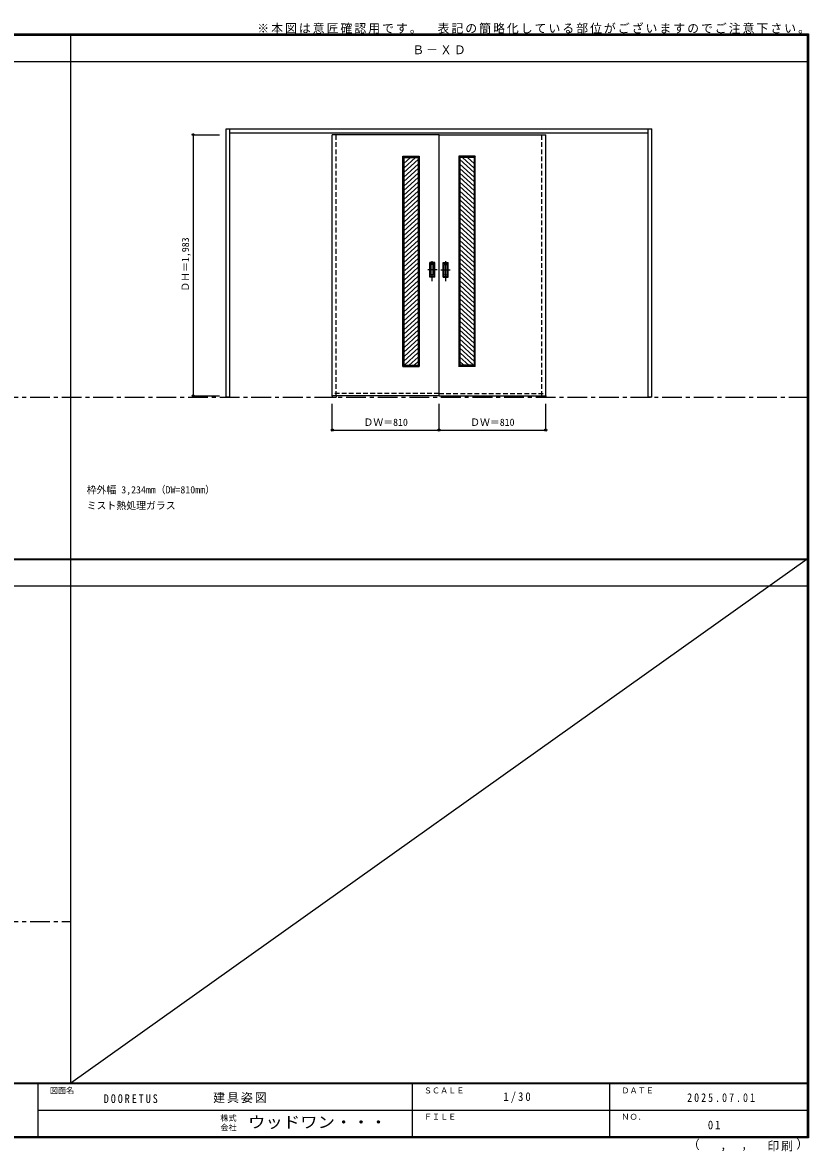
# Model space of a CAD drawing. Units: millimetres, scale not verified. Extents: x -6000 to 5700, y -4307 to 4260.
# Drawn here: x -267 to 5700, y -4307 to 4260 of the extents above; entities that cross this region are included whole.
import ezdxf
from ezdxf.enums import TextEntityAlignment as Align

# ---------------------------------------------------------------- set-up
doc = ezdxf.new("R2010")
doc.units = ezdxf.units.MM
doc.header["$LTSCALE"] = 30
doc.header["$PDMODE"] = 32
doc.header["$PDSIZE"] = 15
doc.linetypes.add('CHAIN1', pattern=[8, 5, -1, 1, -1])
doc.linetypes.add('DASHED1', pattern=[1.8, 1.2, -0.6])
for name, color, linetype in [('0-1_通り芯', 7, 'CHAIN1'), ('0-2_扉', 7, 'Continuous'), ('0-4_枠', 3, 'Continuous'), ('0-6_引手', 7, 'Continuous'), ('0-A_文字', 7, 'Continuous'), ('0-B_寸法', 7, 'Continuous'), ('0-C_ハッチ', 4, 'DASHED1'), ('F-1_枠', 6, 'Continuous'), ('F-A_文字', 7, 'Continuous')]:
    doc.layers.add(name, color=color, linetype=linetype)
doc.styles.add('ＭＳ ゴシック', font='')
doc.styles.get('ＭＳ ゴシック').set_extended_font_data('MS Gothic')

msp = doc.modelspace()

# ---------------------------------------------------------------- linework, layer by layer
at = {"layer": '0-1_通り芯'}
for p, q in [((-5490, 1418), (5690, 1418)), ((-5490, -2562.5), (100, -2562.5))]:
    msp.add_line(p, q, dxfattribs=at)
at = {"layer": '0-2_扉'}
for p, q in [((2085, 1426.5), (2085, 3409.5)), ((3705, 1426.5), (3705, 3409.5)), ((2620, 3245.5), (2629, 3236.5)), ((2620, 1650.5), (2620, 3245.5)), ((2629, 3236.5), (2736, 3236.5)), ((2629, 3236.5), (2629, 1659.5)), ((2736, 3236.5), (2736, 1659.5)), ((2745, 3245.5), (2745, 1650.5)), ((3045, 3245.5), (3045, 1650.5)), ((3161, 3236.5), (3054, 3236.5)), ((3054, 3236.5), (3054, 1659.5)), ((3170, 3245.5), (3161, 3236.5)), ((3161, 3236.5), (3161, 1659.5)), ((3170, 1650.5), (3170, 3245.5)), ((2620, 1650.5), (2629, 1659.5)), ((2629, 1659.5), (2736, 1659.5)), ((2629, 1659.5), (2736, 1659.5)), ((3161, 1659.5), (3054, 1659.5)), ((3161, 1659.5), (3054, 1659.5)), ((3170, 1650.5), (3161, 1659.5)), ((2895, 1426.5), (2085, 1426.5)), ((2895, 1426.5), (3705, 1426.5))]:
    msp.add_line(p, q, dxfattribs=at)
at = {"layer": '0-2_扉', "linetype": 'DASHED1'}
for q in [(2085, 1444.5), (3705, 1444.5)]:
    msp.add_line((2895, 1444.5), q, dxfattribs=at)
at = {"layer": '0-2_扉'}
for points in [[(2895, 1426.5), (2895, 3409.5), (2085, 3409.5)], [(2895, 1426.5), (2895, 3409.5), (3705, 3409.5)], [(2620, 3245.5), (2745, 3245.5), (2736, 3236.5)], [(3170, 3245.5), (3045, 3245.5), (3054, 3236.5)], [(2620, 1650.5), (2745, 1650.5), (2736, 1659.5)], [(3170, 1650.5), (3045, 1650.5), (3054, 1659.5)]]:
    msp.add_lwpolyline(points, dxfattribs=at)
at = {"layer": '0-4_枠'}
for p, q in [((1278, 1418), (1278, 3453)), ((1278, 3453), (4512, 3453)), ((1308, 1418), (1308, 3453)), ((4482, 1418), (4482, 3453)), ((4512, 1418), (4512, 3453)), ((1308, 3423), (4482, 3423)), ((1308, 1418), (1278, 1418)), ((2085, 1426.5), (2085, 1418)), ((2085, 1418), (2115, 1418)), ((2115, 1426.5), (2115, 1418)), ((3675, 1426.5), (3675, 1418)), ((3675, 1418), (3705, 1418)), ((3705, 1426.5), (3705, 1418)), ((4512, 1418), (4482, 1418))]:
    msp.add_line(p, q, dxfattribs=at)
at = {"layer": '0-4_枠', "color": 4, "linetype": 'DASHED1'}
for p, q in [((2085, 1426), (2085, 3423)), ((2115, 1426), (2115, 3423)), ((3675, 1426), (3675, 3423)), ((3705, 1426), (3705, 3423))]:
    msp.add_line(p, q, dxfattribs=at)
at = {"layer": '0-6_引手'}
for p, q in [((2863, 2439), (2825, 2439)), ((2825, 2329), (2825, 2439)), ((2856.5, 2423), (2831.5, 2423)), ((2831.5, 2345), (2831.5, 2423)), ((2856.5, 2345), (2856.5, 2423)), ((2863, 2329), (2863, 2439)), ((2927, 2439), (2965, 2439)), ((2927, 2329), (2927, 2439)), ((2933.5, 2423), (2958.5, 2423)), ((2933.5, 2345), (2933.5, 2423)), ((2958.5, 2345), (2958.5, 2423)), ((2965, 2329), (2965, 2439)), ((2863, 2329), (2825, 2329)), ((2856.5, 2345), (2831.5, 2345)), ((2927, 2329), (2965, 2329)), ((2933.5, 2345), (2958.5, 2345))]:
    msp.add_line(p, q, dxfattribs=at)
at = {"layer": '0-6_引手', "linetype": 'DASHED1'}
for p, q in [((2828, 2333), (2828, 2435)), ((2962, 2333), (2962, 2435)), ((2860, 2333), (2828, 2333)), ((2930, 2333), (2962, 2333))]:
    msp.add_line(p, q, dxfattribs=at)
at = {"layer": '0-6_引手', "linetype": 'CHAIN1'}
for p, q in [((2844, 2298.77), (2844, 2469.62)), ((2946, 2298.77), (2946, 2469.62)), ((2882.07, 2384), (2809.56, 2384)), ((2907.93, 2384), (2980.43, 2384))]:
    msp.add_line(p, q, dxfattribs=at)
at = {"layer": '0-6_引手', "linetype": 'DASHED1'}
for points in [[(2860, 2333), (2860, 2435), (2828, 2435)], [(2930, 2333), (2930, 2435), (2962, 2435)]]:
    msp.add_lwpolyline(points, dxfattribs=at)
at = {"layer": '0-B_寸法', "color": 4}
for p, q in [((1028, 3409.5), (1228, 3409.5)), ((1028, 3409.5), (1028, 1426.5)), ((1028, 1426.5), (1228, 1426.5)), ((2085, 1168), (2085, 1368)), ((2895, 1168), (2895, 1368)), ((3705, 1168), (3705, 1368)), ((2085, 1168), (3705, 1168))]:
    msp.add_line(p, q, dxfattribs=at)
at = {"layer": '0-B_寸法'}
for p in [(1028, 3409.5), (1028, 1426.5), (2085, 1168), (2895, 1168), (3705, 1168)]:
    msp.add_point(p, dxfattribs=at)
at = {"layer": '0-C_ハッチ', "linetype": 'Continuous'}
for p, q in [((2679.72, 3236.5), (2629, 3189.54)), ((2716.52, 3236.5), (2629, 3155.46)), ((2736, 3220.47), (2629, 3121.39)), ((2736, 3186.4), (2629, 3087.32)), ((3054, 3220.47), (3161, 3121.39)), ((3054, 3186.4), (3161, 3087.32)), ((3073.48, 3236.5), (3161, 3155.46)), ((3110.28, 3236.5), (3161, 3189.54)), ((2736, 3152.33), (2629, 3053.25)), ((2736, 3118.25), (2629, 3019.18)), ((2736, 3084.18), (2629, 2985.11)), ((3054, 3152.33), (3161, 3053.25)), ((3054, 3118.25), (3161, 3019.18)), ((3054, 3084.18), (3161, 2985.11)), ((2736, 3050.11), (2629, 2951.04)), ((2736, 3016.04), (2629, 2916.97)), ((3054, 3050.11), (3161, 2951.04)), ((3054, 3016.04), (3161, 2916.97)), ((2736, 2981.97), (2629, 2882.9)), ((2736, 2947.9), (2629, 2848.83)), ((2736, 2913.83), (2629, 2814.75)), ((3054, 2981.97), (3161, 2882.9)), ((3054, 2947.9), (3161, 2848.83)), ((3054, 2913.83), (3161, 2814.75)), ((2736, 2879.76), (2629, 2780.68)), ((2736, 2845.69), (2629, 2746.61)), ((3054, 2879.76), (3161, 2780.68)), ((3054, 2845.69), (3161, 2746.61)), ((2736, 2811.62), (2629, 2712.54)), ((2736, 2777.54), (2629, 2678.47)), ((2736, 2743.47), (2629, 2644.4)), ((3054, 2811.62), (3161, 2712.54)), ((3054, 2777.54), (3161, 2678.47)), ((3054, 2743.47), (3161, 2644.4)), ((2736, 2709.4), (2629, 2610.33)), ((2736, 2675.33), (2629, 2576.26)), ((3054, 2709.4), (3161, 2610.33)), ((3054, 2675.33), (3161, 2576.26)), ((2736, 2641.26), (2629, 2542.19)), ((2736, 2607.19), (2629, 2508.11)), ((2736, 2573.12), (2629, 2474.04)), ((3054, 2641.26), (3161, 2542.19)), ((3054, 2607.19), (3161, 2508.11)), ((3054, 2573.12), (3161, 2474.04)), ((2736, 2539.05), (2629, 2439.97)), ((2736, 2504.98), (2629, 2405.9)), ((3054, 2539.05), (3161, 2439.97)), ((3054, 2504.98), (3161, 2405.9)), ((2736, 2436.83), (2629, 2337.76)), ((2736, 2402.76), (2629, 2303.69)), ((2736, 2470.9), (2636.61, 2378.87)), ((3054, 2470.9), (3153.39, 2378.87)), ((3054, 2436.83), (3161, 2337.76)), ((3054, 2402.76), (3161, 2303.69)), ((2736, 2368.69), (2629, 2269.62)), ((2736, 2334.62), (2629, 2235.55)), ((3054, 2368.69), (3161, 2269.62)), ((3054, 2334.62), (3161, 2235.55)), ((2736, 2300.55), (2629, 2201.48)), ((2736, 2266.48), (2629, 2167.4)), ((2736, 2232.41), (2629, 2133.33)), ((3054, 2300.55), (3161, 2201.48)), ((3054, 2266.48), (3161, 2167.4)), ((3054, 2232.41), (3161, 2133.33)), ((2736, 2198.34), (2629, 2099.26)), ((2736, 2164.27), (2629, 2065.19)), ((3054, 2198.34), (3161, 2099.26)), ((3054, 2164.27), (3161, 2065.19)), ((2736, 2130.19), (2629, 2031.12)), ((2736, 2096.12), (2629, 1997.05)), ((2736, 2062.05), (2629, 1962.98)), ((3054, 2130.19), (3161, 2031.12)), ((3054, 2096.12), (3161, 1997.05)), ((3054, 2062.05), (3161, 1962.98)), ((2736, 2027.98), (2629, 1928.91)), ((2736, 1993.91), (2629, 1894.84)), ((3054, 2027.98), (3161, 1928.91)), ((3054, 1993.91), (3161, 1894.84)), ((2736, 1959.84), (2629, 1860.76)), ((2736, 1925.77), (2629, 1826.69)), ((2736, 1891.7), (2629, 1792.62)), ((3054, 1959.84), (3161, 1860.76)), ((3054, 1925.77), (3161, 1826.69)), ((3054, 1891.7), (3161, 1792.62)), ((2736, 1857.63), (2629, 1758.55)), ((2736, 1823.55), (2629, 1724.48)), ((3054, 1857.63), (3161, 1758.55)), ((3054, 1823.55), (3161, 1724.48)), ((2736, 1789.48), (2629, 1690.41)), ((2736, 1755.41), (2632.41, 1659.5)), ((2736, 1721.34), (2669.21, 1659.5)), ((3054, 1789.48), (3161, 1690.41)), ((3054, 1755.41), (3157.58, 1659.5)), ((3054, 1721.34), (3120.79, 1659.5)), ((2736, 1687.27), (2706.01, 1659.5)), ((3054, 1687.27), (3083.99, 1659.5))]:
    msp.add_line(p, q, dxfattribs=at)
at = {"layer": 'F-1_枠'}
for p, q in [((-6000, 4175), (5700, 4175)), ((-6000, 4170), (5700, 4170)), ((-6000, 4165), (5700, 4165)), ((100, -3790), (100, 4175)), ((5690, 4175), (5690, -4205)), ((5695, 4175), (5695, -4205)), ((5700, 4175), (5700, -4205)), ((-6000, 3965), (5700, 3965)), ((-6000, 190.5), (5700, 190.5)), ((-6000, 187.5), (5700, 187.5)), ((-6000, 184.5), (5700, 184.5)), ((-6000, -15.5), (5700, -15.5)), ((5700, -3790), (-6000, -3790)), ((5700, -3795), (-6000, -3795)), ((-150, -3795), (-150, -4195)), ((2690, -3795), (2690, -4195)), ((4190, -3795), (4190, -4195)), ((-150, -3995), (5690, -3995.01)), ((5700, -4195), (-6000, -4195)), ((5700, -4200), (-6000, -4200)), ((5700, -4205), (-6000, -4205))]:
    msp.add_line(p, q, dxfattribs=at)
at = {"layer": 'F-A_文字'}
msp.add_line((5690, 187.5), (100, -3790), dxfattribs=at)

# ---------------------------------------------------------------- texts
at = {"layer": '0-A_文字', "style": 'ＭＳ ゴシック'}
for s, p in [('枠外幅 3,234mm（DW=810mm）', (220, 670.5)), ('ミスト熱処理ガラス', (220, 550.5))]:
    msp.add_text(s, height=54.99, dxfattribs=at).set_placement(p, align=Align.BOTTOM_LEFT)
at = {"layer": '0-A_文字', "char_height": 65.98, "attachment_point": 7, "style": 'ＭＳ ゴシック'}
for s, insert in [('\\T1.17;※本図は意匠確認用です。\u3000表記の簡略化している部位がございますのでご注意下さい。', (1515, 4175)), ('\\T1.17;Ｂ－ＸＤ', (2692.5, 4020))]:
    msp.add_mtext(s, dxfattribs=dict(at, insert=insert))
at = {"layer": '0-B_寸法', "style": 'ＭＳ ゴシック'}
msp.add_text('ＤＨ＝1,983', height=54.99, rotation=90, dxfattribs=at).set_placement((1013, 2217.75), align=Align.BOTTOM_LEFT)
for p in [(2321.25, 1183), (3131.25, 1183)]:
    msp.add_text('ＤＷ＝810', height=54.99, dxfattribs=at).set_placement(p, align=Align.BOTTOM_LEFT)
at = {"layer": 'F-A_文字', "style": 'ＭＳ ゴシック'}
for s, height, p in [('図面名', 43.99, (-60, -3880)), ('ＳＣＡＬＥ', 43.99, (2780, -3880)), ('ＤＡＴＥ', 43.99, (4280, -3880)), ('株式', 43.99, (1235, -4089)), ('ＦＩＬＥ', 43.99, (2780, -4080)), ('ＮＯ．', 43.99, (4280, -4080)), ('会社', 43.99, (1235, -4161)), ('（', 65.98, (4784.03, -4308.31)), (',', 65.98, (5031.28, -4308.31)), (',', 65.98, (5190.2, -4305.53)), ('）', 65.98, (5608.4, -4304.13))]:
    msp.add_text(s, height=height, dxfattribs=at).set_placement(p, align=Align.BOTTOM_LEFT)
at = {"layer": 'F-A_文字', "style": 'ＭＳ ゴシック', "width": 1.1}
msp.add_text('ウッドワン・・・', height=87.98, dxfattribs=at).set_placement((1445, -4155), align=Align.BOTTOM_LEFT)
at = {"layer": 'F-A_文字', "char_height": 65.98, "attachment_point": 7, "style": 'ＭＳ ゴシック'}
for s, insert in [('\\T1.38;\\W0.9;1/30', (3383.75, -3940)), ('\\T1.39;\\W0.85;DOORETUS', (350, -3940.79)), ('\\T1.17;建具姿図', (1180.42, -3940)), ('\\T1.39;\\W0.85;2025.07.01', (4778.75, -3932.5)), ('\\T1.36;\\W0.9;01', (4936.25, -4140)), ('\\T1.17;印刷', (5388.15, -4306.92))]:
    msp.add_mtext(s, dxfattribs=dict(at, insert=insert))

doc.saveas('drawing.dxf')
